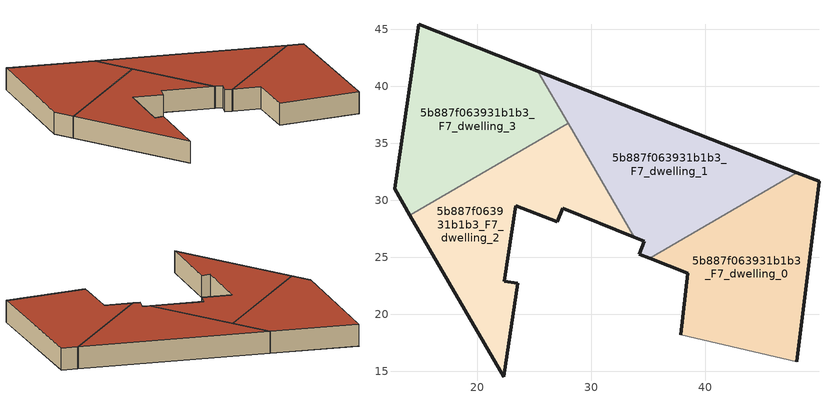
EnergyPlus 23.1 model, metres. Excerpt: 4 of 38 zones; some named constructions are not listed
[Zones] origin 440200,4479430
5b887f063931b1b3_F7_dwelling_0
 floor to 5b887f063931b1b3_F6_dwelling_0 (EU_floor_Construction): 48.06,15.84 49.99,31.65 48.05,32.41 35.15,24.92 38.48,23.59 37.85,18.19 z21
 wall outside (EU_wall_Construction): 37.85,18.19 38.48,23.59 35.15,24.92 / 48.05,32.41 49.99,31.65 48.06,15.84 z21:24
 wall adiabatic (EU_wall_Construction): 48.06,15.84 37.85,18.19 z21:24
 wall to 5b887f063931b1b3_F7_dwelling_1 (EU_wall_Construction): 35.15,24.92 48.05,32.41 z21:24
 roof outside (EU_roof_Construction): 49.99,31.65 48.06,15.84 37.85,18.19 38.48,23.59 35.15,24.92 48.05,32.41 z24
5b887f063931b1b3_F7_dwelling_1
 floor to 5b887f063931b1b3_F6_dwelling_1 (EU_floor_Construction): 48.05,32.41 25.33,41.34 33.8,26.76 34.67,26.41 34.24,25.27 35.15,24.92 z21
 wall outside (EU_wall_Construction): 25.33,41.34 48.05,32.41 / 35.15,24.92 34.24,25.27 34.67,26.41 33.8,26.76 z21:24
 wall to 5b887f063931b1b3_F7_dwelling_2 (EU_wall_Construction): 33.8,26.76 27.99,36.77 z21:24
 wall to 5b887f063931b1b3_F7_dwelling_3 (EU_wall_Construction): 27.99,36.77 25.33,41.34 z21:24
 roof outside (EU_roof_Construction): 48.05,32.41 35.15,24.92 34.24,25.27 34.67,26.41 33.8,26.76 25.33,41.34 z24
5b887f063931b1b3_F7_dwelling_2
 floor to 5b887f063931b1b3_F6_dwelling_2 (EU_floor_Construction): 22.34,14.51 23.55,22.73 22.4,22.9 23.38,29.52 27.02,28.1 27.5,29.31 33.8,26.76 27.99,36.77 14.1,28.7 z21
 wall outside (EU_wall_Construction): 33.8,26.76 27.5,29.31 27.02,28.1 23.38,29.52 22.4,22.9 23.55,22.73 22.34,14.51 14.1,28.7 z21:24
 wall to 5b887f063931b1b3_F7_dwelling_3 (EU_wall_Construction): 14.1,28.7 27.99,36.77 z21:24
 roof outside (EU_roof_Construction): 27.99,36.77 33.8,26.76 27.5,29.31 27.02,28.1 23.38,29.52 22.4,22.9 23.55,22.73 22.34,14.51 14.1,28.7 z24
5b887f063931b1b3_F7_dwelling_3
 floor to 5b887f063931b1b3_F6_dwelling_3 (EU_floor_Construction): 27.99,36.77 25.33,41.34 14.87,45.45 12.76,31.01 14.1,28.7 z21
 wall outside (EU_wall_Construction): 14.1,28.7 12.76,31.01 14.87,45.45 25.33,41.34 z21:24
 roof outside (EU_roof_Construction): 25.33,41.34 27.99,36.77 14.1,28.7 12.76,31.01 14.87,45.45 z24
[SCHEDULE:FILE] Column Number=1; Rows to Skip at Top=0; Number of Hours of Data=8760; Column Separator=Comma; Interpolate to Timestep=No; Minutes per Item=60; Adjust Schedule for Daylight Savings=Yes
Name | File
EU_Step8_GainSchedule_5b887f063931b1b3_F2_dwelling_4_f000 | ../../schedules/5b887f063931b1b3/5b887f063931b1b3_F2_dwelling_4_f000_gain.csv
EU_Step8_GainSchedule_5b887f063931b1b3_F3_dwelling_0_f000 | ../../schedules/5b887f063931b1b3/5b887f063931b1b3_F3_dwelling_0_f000_gain.csv
EU_Step8_GainSchedule_5b887f063931b1b3_F3_dwelling_1_f000 | ../../schedules/5b887f063931b1b3/5b887f063931b1b3_F3_dwelling_1_f000_gain.csv
EU_Step8_GainSchedule_5b887f063931b1b3_F3_dwelling_2_f000 | ../../schedules/5b887f063931b1b3/5b887f063931b1b3_F3_dwelling_2_f000_gain.csv
EU_Step8_GainSchedule_5b887f063931b1b3_F3_dwelling_3_f000 | ../../schedules/5b887f063931b1b3/5b887f063931b1b3_F3_dwelling_3_f000_gain.csv
EU_Step8_GainSchedule_5b887f063931b1b3_F3_dwelling_4_f000 | ../../schedules/5b887f063931b1b3/5b887f063931b1b3_F3_dwelling_4_f000_gain.csv
EU_Step8_GainSchedule_5b887f063931b1b3_F4_dwelling_0_f000 | ../../schedules/5b887f063931b1b3/5b887f063931b1b3_F4_dwelling_0_f000_gain.csv
EU_Step8_GainSchedule_5b887f063931b1b3_F4_dwelling_1_f000 | ../../schedules/5b887f063931b1b3/5b887f063931b1b3_F4_dwelling_1_f000_gain.csv
EU_Step8_GainSchedule_5b887f063931b1b3_F4_dwelling_2_f000 | ../../schedules/5b887f063931b1b3/5b887f063931b1b3_F4_dwelling_2_f000_gain.csv
EU_Step8_GainSchedule_5b887f063931b1b3_F4_dwelling_3_f000 | ../../schedules/5b887f063931b1b3/5b887f063931b1b3_F4_dwelling_3_f000_gain.csv
EU_Step8_GainSchedule_5b887f063931b1b3_F4_dwelling_4_f000 | ../../schedules/5b887f063931b1b3/5b887f063931b1b3_F4_dwelling_4_f000_gain.csv
EU_Step8_GainSchedule_5b887f063931b1b3_F5_dwelling_0_f000 | ../../schedules/5b887f063931b1b3/5b887f063931b1b3_F5_dwelling_0_f000_gain.csv
EU_Step8_GainSchedule_5b887f063931b1b3_F5_dwelling_1_f000 | ../../schedules/5b887f063931b1b3/5b887f063931b1b3_F5_dwelling_1_f000_gain.csv
EU_Step8_GainSchedule_5b887f063931b1b3_F5_dwelling_2_f000 | ../../schedules/5b887f063931b1b3/5b887f063931b1b3_F5_dwelling_2_f000_gain.csv
EU_Step8_GainSchedule_5b887f063931b1b3_F5_dwelling_3_f000 | ../../schedules/5b887f063931b1b3/5b887f063931b1b3_F5_dwelling_3_f000_gain.csv
EU_Step8_GainSchedule_5b887f063931b1b3_F5_dwelling_4_f000 | ../../schedules/5b887f063931b1b3/5b887f063931b1b3_F5_dwelling_4_f000_gain.csv
EU_Step8_GainSchedule_5b887f063931b1b3_F6_dwelling_0_f000 | ../../schedules/5b887f063931b1b3/5b887f063931b1b3_F6_dwelling_0_f000_gain.csv
EU_Step8_GainSchedule_5b887f063931b1b3_F6_dwelling_1_f000 | ../../schedules/5b887f063931b1b3/5b887f063931b1b3_F6_dwelling_1_f000_gain.csv
EU_Step8_GainSchedule_5b887f063931b1b3_F6_dwelling_2_f000 | ../../schedules/5b887f063931b1b3/5b887f063931b1b3_F6_dwelling_2_f000_gain.csv
EU_Step8_GainSchedule_5b887f063931b1b3_F6_dwelling_3_f000 | ../../schedules/5b887f063931b1b3/5b887f063931b1b3_F6_dwelling_3_f000_gain.csv
